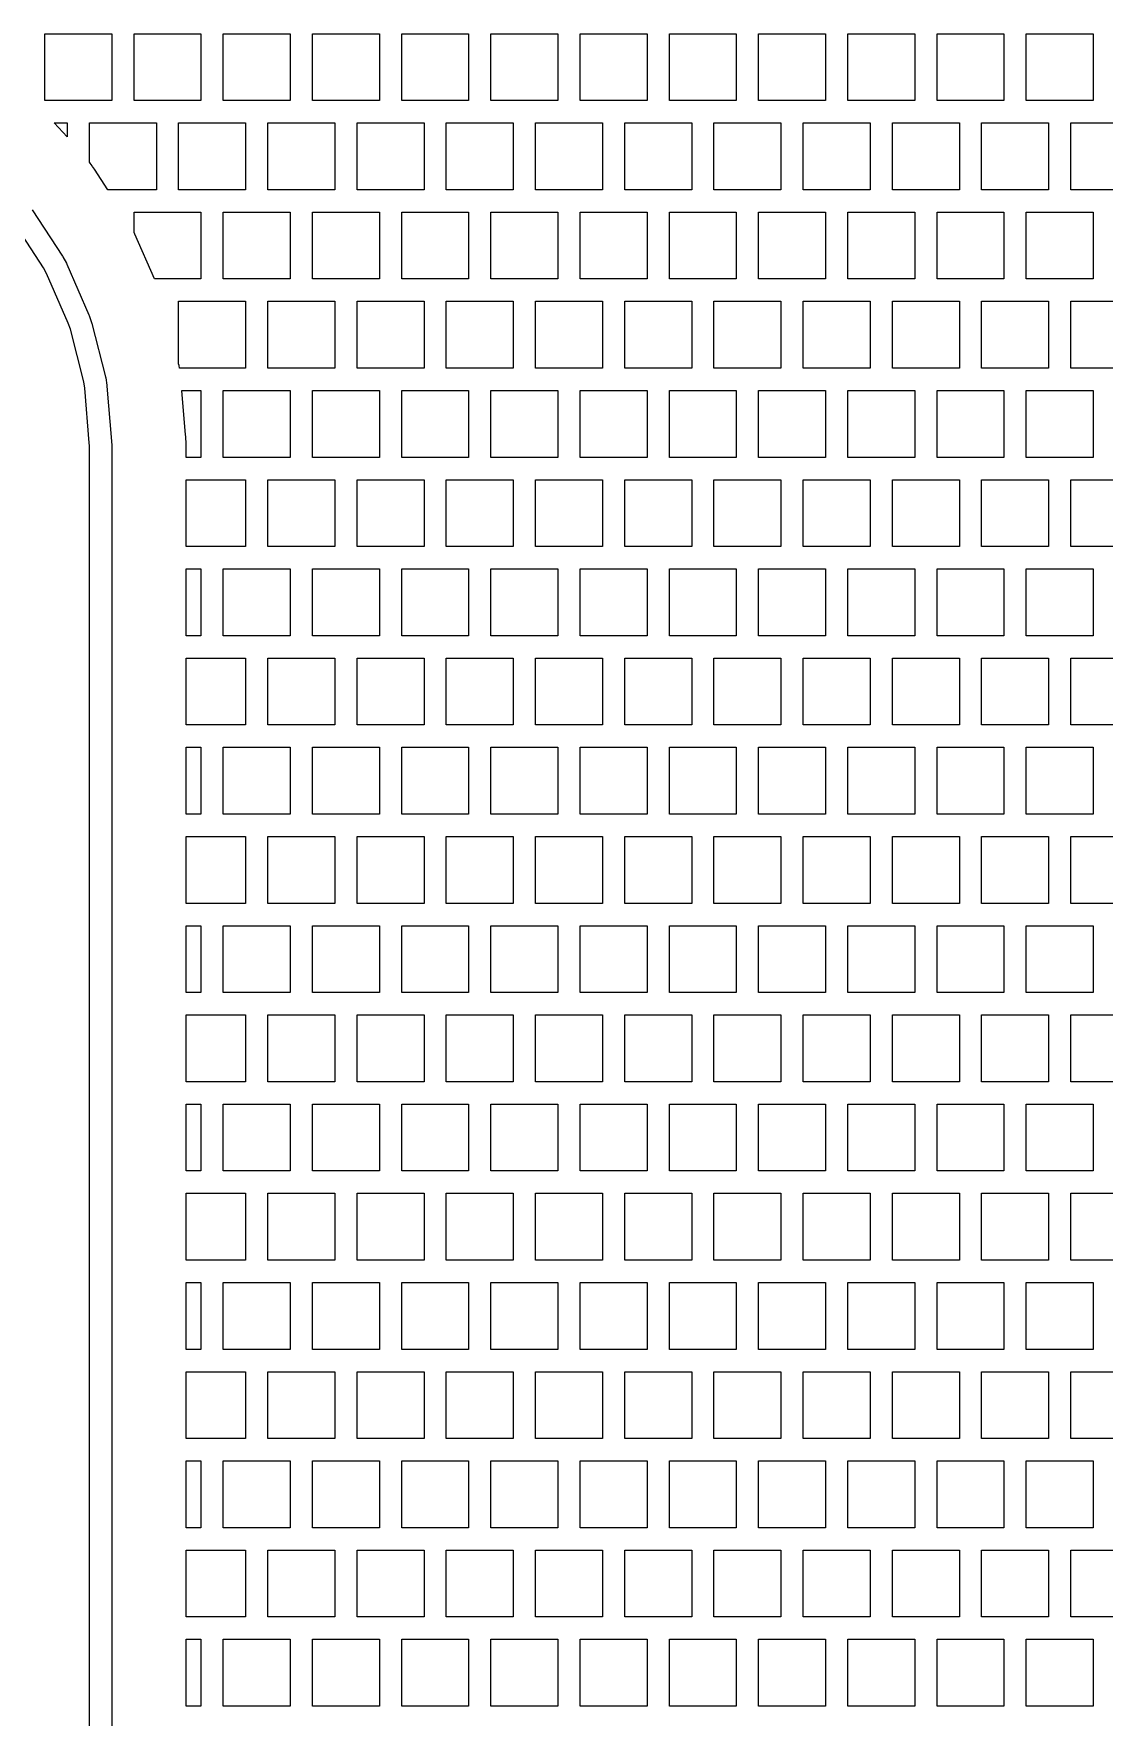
# Model space of a CAD drawing. Header units: metres. Extents: x 32 to 1978, y 32 to 1968.
# Drawn here: x 1010 to 1250, y 1590 to 1967.5 of the extents above; entities that cross this region are included whole.
import ezdxf

# ---------------------------------------------------------------- set-up
doc = ezdxf.new("R2010")
doc.units = ezdxf.units.M

msp = doc.modelspace()

# ---------------------------------------------------------------- linework, layer by layer
for points in [[(1012.5, 1952.5), (1012.5, 1967.5), (1027.5, 1967.5), (1027.5, 1952.5), (1012.5, 1952.5), (1012.5, 1952.5)], [(1032.5, 1952.5), (1032.5, 1967.5), (1047.5, 1967.5), (1047.5, 1952.5), (1032.5, 1952.5), (1032.5, 1952.5)], [(1052.5, 1952.5), (1052.5, 1967.5), (1067.5, 1967.5), (1067.5, 1952.5), (1052.5, 1952.5), (1052.5, 1952.5)], [(1072.5, 1952.5), (1072.5, 1967.5), (1087.5, 1967.5), (1087.5, 1952.5), (1072.5, 1952.5), (1072.5, 1952.5)], [(1092.5, 1952.5), (1092.5, 1967.5), (1107.5, 1967.5), (1107.5, 1952.5), (1092.5, 1952.5), (1092.5, 1952.5)], [(1112.5, 1952.5), (1112.5, 1967.5), (1127.5, 1967.5), (1127.5, 1952.5), (1112.5, 1952.5), (1112.5, 1952.5)], [(1132.5, 1952.5), (1132.5, 1967.5), (1147.5, 1967.5), (1147.5, 1952.5), (1132.5, 1952.5), (1132.5, 1952.5)], [(1152.5, 1952.5), (1152.5, 1967.5), (1167.5, 1967.5), (1167.5, 1952.5), (1152.5, 1952.5), (1152.5, 1952.5)], [(1172.5, 1952.5), (1172.5, 1967.5), (1187.5, 1967.5), (1187.5, 1952.5), (1172.5, 1952.5), (1172.5, 1952.5)], [(1192.5, 1952.5), (1192.5, 1967.5), (1207.5, 1967.5), (1207.5, 1952.5), (1192.5, 1952.5), (1192.5, 1952.5)], [(1212.5, 1952.5), (1212.5, 1967.5), (1227.5, 1967.5), (1227.5, 1952.5), (1212.5, 1952.5), (1212.5, 1952.5)], [(1232.5, 1952.5), (1232.5, 1967.5), (1247.5, 1967.5), (1247.5, 1952.5), (1232.5, 1952.5), (1232.5, 1952.5)], [(1014.61, 1947.5), (1017.5, 1947.5), (1017.5, 1944.36), (1014.61, 1947.5), (1014.61, 1947.5)], [(1022.5, 1938.66), (1022.5, 1947.5), (1037.5, 1947.5), (1037.5, 1932.5), (1026.63, 1932.5), (1023.6, 1937.14), (1023.21, 1937.71), (1023.09, 1937.88), (1022.68, 1938.43), (1022.5, 1938.66), (1022.5, 1938.66)], [(1042.5, 1932.5), (1042.5, 1947.5), (1057.5, 1947.5), (1057.5, 1932.5), (1042.5, 1932.5), (1042.5, 1932.5)], [(1062.5, 1932.5), (1062.5, 1947.5), (1077.5, 1947.5), (1077.5, 1932.5), (1062.5, 1932.5), (1062.5, 1932.5)], [(1082.5, 1932.5), (1082.5, 1947.5), (1097.5, 1947.5), (1097.5, 1932.5), (1082.5, 1932.5), (1082.5, 1932.5)], [(1102.5, 1932.5), (1102.5, 1947.5), (1117.5, 1947.5), (1117.5, 1932.5), (1102.5, 1932.5), (1102.5, 1932.5)], [(1122.5, 1932.5), (1122.5, 1947.5), (1137.5, 1947.5), (1137.5, 1932.5), (1122.5, 1932.5), (1122.5, 1932.5)], [(1142.5, 1932.5), (1142.5, 1947.5), (1157.5, 1947.5), (1157.5, 1932.5), (1142.5, 1932.5), (1142.5, 1932.5)], [(1162.5, 1932.5), (1162.5, 1947.5), (1177.5, 1947.5), (1177.5, 1932.5), (1162.5, 1932.5), (1162.5, 1932.5)], [(1182.5, 1932.5), (1182.5, 1947.5), (1197.5, 1947.5), (1197.5, 1932.5), (1182.5, 1932.5), (1182.5, 1932.5)], [(1202.5, 1932.5), (1202.5, 1947.5), (1217.5, 1947.5), (1217.5, 1932.5), (1202.5, 1932.5), (1202.5, 1932.5)], [(1222.5, 1932.5), (1222.5, 1947.5), (1237.5, 1947.5), (1237.5, 1932.5), (1222.5, 1932.5), (1222.5, 1932.5)], [(1242.5, 1932.5), (1242.5, 1947.5), (1257.5, 1947.5), (1257.5, 1932.5), (1242.5, 1932.5), (1242.5, 1932.5)], [(1009.65, 1928.02), (1016.43, 1917.65), (1016.53, 1917.48), (1017.32, 1916.02), (1017.41, 1915.84), (1022.38, 1904.49), (1022.46, 1904.3), (1022.99, 1902.74), (1023.05, 1902.54), (1026.09, 1890.53), (1026.14, 1890.33), (1026.41, 1888.7), (1026.43, 1888.5), (1027.46, 1876.15), (1027.46, 1876.05), (1027.5, 1875.22), (1027.5, 1875.12), (1027.5, 408)], [(1032.5, 1922.9), (1032.5, 1927.5), (1047.5, 1927.5), (1047.5, 1912.5), (1037.07, 1912.5), (1032.67, 1922.53), (1032.5, 1922.9), (1032.5, 1922.9)], [(1052.5, 1912.5), (1052.5, 1927.5), (1067.5, 1927.5), (1067.5, 1912.5), (1052.5, 1912.5), (1052.5, 1912.5)], [(1072.5, 1912.5), (1072.5, 1927.5), (1087.5, 1927.5), (1087.5, 1912.5), (1072.5, 1912.5), (1072.5, 1912.5)], [(1092.5, 1912.5), (1092.5, 1927.5), (1107.5, 1927.5), (1107.5, 1912.5), (1092.5, 1912.5), (1092.5, 1912.5)], [(1112.5, 1912.5), (1112.5, 1927.5), (1127.5, 1927.5), (1127.5, 1912.5), (1112.5, 1912.5), (1112.5, 1912.5)], [(1132.5, 1912.5), (1132.5, 1927.5), (1147.5, 1927.5), (1147.5, 1912.5), (1132.5, 1912.5), (1132.5, 1912.5)], [(1152.5, 1912.5), (1152.5, 1927.5), (1167.5, 1927.5), (1167.5, 1912.5), (1152.5, 1912.5), (1152.5, 1912.5)], [(1172.5, 1912.5), (1172.5, 1927.5), (1187.5, 1927.5), (1187.5, 1912.5), (1172.5, 1912.5), (1172.5, 1912.5)], [(1192.5, 1912.5), (1192.5, 1927.5), (1207.5, 1927.5), (1207.5, 1912.5), (1192.5, 1912.5), (1192.5, 1912.5)], [(1212.5, 1912.5), (1212.5, 1927.5), (1227.5, 1927.5), (1227.5, 1912.5), (1212.5, 1912.5), (1212.5, 1912.5)], [(1232.5, 1912.5), (1232.5, 1927.5), (1247.5, 1927.5), (1247.5, 1912.5), (1232.5, 1912.5), (1232.5, 1912.5)], [(1022.5, 408), (1022.5, 1875.07), (1022.47, 1875.79), (1021.46, 1887.98), (1021.22, 1889.41), (1018.23, 1901.21), (1017.76, 1902.58), (1012.87, 1913.73), (1012.18, 1915), (1005.52, 1925.2)], [(1042.5, 1893.48), (1042.5, 1907.5), (1057.5, 1907.5), (1057.5, 1892.5), (1042.67, 1892.5), (1042.58, 1893.07), (1042.5, 1893.48), (1042.5, 1893.48)], [(1062.5, 1892.5), (1062.5, 1907.5), (1077.5, 1907.5), (1077.5, 1892.5), (1062.5, 1892.5), (1062.5, 1892.5)], [(1082.5, 1892.5), (1082.5, 1907.5), (1097.5, 1907.5), (1097.5, 1892.5), (1082.5, 1892.5), (1082.5, 1892.5)], [(1102.5, 1892.5), (1102.5, 1907.5), (1117.5, 1907.5), (1117.5, 1892.5), (1102.5, 1892.5), (1102.5, 1892.5)], [(1122.5, 1892.5), (1122.5, 1907.5), (1137.5, 1907.5), (1137.5, 1892.5), (1122.5, 1892.5), (1122.5, 1892.5)], [(1142.5, 1892.5), (1142.5, 1907.5), (1157.5, 1907.5), (1157.5, 1892.5), (1142.5, 1892.5), (1142.5, 1892.5)], [(1162.5, 1892.5), (1162.5, 1907.5), (1177.5, 1907.5), (1177.5, 1892.5), (1162.5, 1892.5), (1162.5, 1892.5)], [(1182.5, 1892.5), (1182.5, 1907.5), (1197.5, 1907.5), (1197.5, 1892.5), (1182.5, 1892.5), (1182.5, 1892.5)], [(1202.5, 1892.5), (1202.5, 1907.5), (1217.5, 1907.5), (1217.5, 1892.5), (1202.5, 1892.5), (1202.5, 1892.5)], [(1222.5, 1892.5), (1222.5, 1907.5), (1237.5, 1907.5), (1237.5, 1892.5), (1222.5, 1892.5), (1222.5, 1892.5)], [(1242.5, 1892.5), (1242.5, 1907.5), (1257.5, 1907.5), (1257.5, 1892.5), (1242.5, 1892.5), (1242.5, 1892.5)], [(1043.24, 1887.5), (1047.5, 1887.5), (1047.5, 1872.5), (1044.17, 1872.5), (1044.17, 1875.12), (1044.16, 1875.46), (1044.16, 1875.57), (1044.15, 1875.91), (1044.12, 1876.74), (1044.1, 1877.08), (1044.09, 1877.19), (1044.07, 1877.53), (1043.24, 1887.5), (1043.24, 1887.5)], [(1052.5, 1872.5), (1052.5, 1887.5), (1067.5, 1887.5), (1067.5, 1872.5), (1052.5, 1872.5), (1052.5, 1872.5)], [(1072.5, 1872.5), (1072.5, 1887.5), (1087.5, 1887.5), (1087.5, 1872.5), (1072.5, 1872.5), (1072.5, 1872.5)], [(1092.5, 1872.5), (1092.5, 1887.5), (1107.5, 1887.5), (1107.5, 1872.5), (1092.5, 1872.5), (1092.5, 1872.5)], [(1112.5, 1872.5), (1112.5, 1887.5), (1127.5, 1887.5), (1127.5, 1872.5), (1112.5, 1872.5), (1112.5, 1872.5)], [(1132.5, 1872.5), (1132.5, 1887.5), (1147.5, 1887.5), (1147.5, 1872.5), (1132.5, 1872.5), (1132.5, 1872.5)], [(1152.5, 1872.5), (1152.5, 1887.5), (1167.5, 1887.5), (1167.5, 1872.5), (1152.5, 1872.5), (1152.5, 1872.5)], [(1172.5, 1872.5), (1172.5, 1887.5), (1187.5, 1887.5), (1187.5, 1872.5), (1172.5, 1872.5), (1172.5, 1872.5)], [(1192.5, 1872.5), (1192.5, 1887.5), (1207.5, 1887.5), (1207.5, 1872.5), (1192.5, 1872.5), (1192.5, 1872.5)], [(1212.5, 1872.5), (1212.5, 1887.5), (1227.5, 1887.5), (1227.5, 1872.5), (1212.5, 1872.5), (1212.5, 1872.5)], [(1232.5, 1872.5), (1232.5, 1887.5), (1247.5, 1887.5), (1247.5, 1872.5), (1232.5, 1872.5), (1232.5, 1872.5)], [(1044.17, 1867.5), (1057.5, 1867.5), (1057.5, 1852.5), (1044.17, 1852.5), (1044.17, 1867.5), (1044.17, 1867.5)], [(1062.5, 1852.5), (1062.5, 1867.5), (1077.5, 1867.5), (1077.5, 1852.5), (1062.5, 1852.5), (1062.5, 1852.5)], [(1082.5, 1852.5), (1082.5, 1867.5), (1097.5, 1867.5), (1097.5, 1852.5), (1082.5, 1852.5), (1082.5, 1852.5)], [(1102.5, 1852.5), (1102.5, 1867.5), (1117.5, 1867.5), (1117.5, 1852.5), (1102.5, 1852.5), (1102.5, 1852.5)], [(1122.5, 1852.5), (1122.5, 1867.5), (1137.5, 1867.5), (1137.5, 1852.5), (1122.5, 1852.5), (1122.5, 1852.5)], [(1142.5, 1852.5), (1142.5, 1867.5), (1157.5, 1867.5), (1157.5, 1852.5), (1142.5, 1852.5), (1142.5, 1852.5)], [(1162.5, 1852.5), (1162.5, 1867.5), (1177.5, 1867.5), (1177.5, 1852.5), (1162.5, 1852.5), (1162.5, 1852.5)], [(1182.5, 1852.5), (1182.5, 1867.5), (1197.5, 1867.5), (1197.5, 1852.5), (1182.5, 1852.5), (1182.5, 1852.5)], [(1202.5, 1852.5), (1202.5, 1867.5), (1217.5, 1867.5), (1217.5, 1852.5), (1202.5, 1852.5), (1202.5, 1852.5)], [(1222.5, 1852.5), (1222.5, 1867.5), (1237.5, 1867.5), (1237.5, 1852.5), (1222.5, 1852.5), (1222.5, 1852.5)], [(1242.5, 1852.5), (1242.5, 1867.5), (1257.5, 1867.5), (1257.5, 1852.5), (1242.5, 1852.5), (1242.5, 1852.5)], [(1044.17, 1847.5), (1047.5, 1847.5), (1047.5, 1832.5), (1044.17, 1832.5), (1044.17, 1847.5), (1044.17, 1847.5)], [(1052.5, 1832.5), (1052.5, 1847.5), (1067.5, 1847.5), (1067.5, 1832.5), (1052.5, 1832.5), (1052.5, 1832.5)], [(1072.5, 1832.5), (1072.5, 1847.5), (1087.5, 1847.5), (1087.5, 1832.5), (1072.5, 1832.5), (1072.5, 1832.5)], [(1092.5, 1832.5), (1092.5, 1847.5), (1107.5, 1847.5), (1107.5, 1832.5), (1092.5, 1832.5), (1092.5, 1832.5)], [(1112.5, 1832.5), (1112.5, 1847.5), (1127.5, 1847.5), (1127.5, 1832.5), (1112.5, 1832.5), (1112.5, 1832.5)], [(1132.5, 1832.5), (1132.5, 1847.5), (1147.5, 1847.5), (1147.5, 1832.5), (1132.5, 1832.5), (1132.5, 1832.5)], [(1152.5, 1832.5), (1152.5, 1847.5), (1167.5, 1847.5), (1167.5, 1832.5), (1152.5, 1832.5), (1152.5, 1832.5)], [(1172.5, 1832.5), (1172.5, 1847.5), (1187.5, 1847.5), (1187.5, 1832.5), (1172.5, 1832.5), (1172.5, 1832.5)], [(1192.5, 1832.5), (1192.5, 1847.5), (1207.5, 1847.5), (1207.5, 1832.5), (1192.5, 1832.5), (1192.5, 1832.5)], [(1212.5, 1832.5), (1212.5, 1847.5), (1227.5, 1847.5), (1227.5, 1832.5), (1212.5, 1832.5), (1212.5, 1832.5)], [(1232.5, 1832.5), (1232.5, 1847.5), (1247.5, 1847.5), (1247.5, 1832.5), (1232.5, 1832.5), (1232.5, 1832.5)], [(1044.17, 1827.5), (1057.5, 1827.5), (1057.5, 1812.5), (1044.17, 1812.5), (1044.17, 1827.5), (1044.17, 1827.5)], [(1062.5, 1812.5), (1062.5, 1827.5), (1077.5, 1827.5), (1077.5, 1812.5), (1062.5, 1812.5), (1062.5, 1812.5)], [(1082.5, 1812.5), (1082.5, 1827.5), (1097.5, 1827.5), (1097.5, 1812.5), (1082.5, 1812.5), (1082.5, 1812.5)], [(1102.5, 1812.5), (1102.5, 1827.5), (1117.5, 1827.5), (1117.5, 1812.5), (1102.5, 1812.5), (1102.5, 1812.5)], [(1122.5, 1812.5), (1122.5, 1827.5), (1137.5, 1827.5), (1137.5, 1812.5), (1122.5, 1812.5), (1122.5, 1812.5)], [(1142.5, 1812.5), (1142.5, 1827.5), (1157.5, 1827.5), (1157.5, 1812.5), (1142.5, 1812.5), (1142.5, 1812.5)], [(1162.5, 1812.5), (1162.5, 1827.5), (1177.5, 1827.5), (1177.5, 1812.5), (1162.5, 1812.5), (1162.5, 1812.5)], [(1182.5, 1812.5), (1182.5, 1827.5), (1197.5, 1827.5), (1197.5, 1812.5), (1182.5, 1812.5), (1182.5, 1812.5)], [(1202.5, 1812.5), (1202.5, 1827.5), (1217.5, 1827.5), (1217.5, 1812.5), (1202.5, 1812.5), (1202.5, 1812.5)], [(1222.5, 1812.5), (1222.5, 1827.5), (1237.5, 1827.5), (1237.5, 1812.5), (1222.5, 1812.5), (1222.5, 1812.5)], [(1242.5, 1812.5), (1242.5, 1827.5), (1257.5, 1827.5), (1257.5, 1812.5), (1242.5, 1812.5), (1242.5, 1812.5)], [(1044.17, 1807.5), (1047.5, 1807.5), (1047.5, 1792.5), (1044.17, 1792.5), (1044.17, 1807.5), (1044.17, 1807.5)], [(1052.5, 1792.5), (1052.5, 1807.5), (1067.5, 1807.5), (1067.5, 1792.5), (1052.5, 1792.5), (1052.5, 1792.5)], [(1072.5, 1792.5), (1072.5, 1807.5), (1087.5, 1807.5), (1087.5, 1792.5), (1072.5, 1792.5), (1072.5, 1792.5)], [(1092.5, 1792.5), (1092.5, 1807.5), (1107.5, 1807.5), (1107.5, 1792.5), (1092.5, 1792.5), (1092.5, 1792.5)], [(1112.5, 1792.5), (1112.5, 1807.5), (1127.5, 1807.5), (1127.5, 1792.5), (1112.5, 1792.5), (1112.5, 1792.5)], [(1132.5, 1792.5), (1132.5, 1807.5), (1147.5, 1807.5), (1147.5, 1792.5), (1132.5, 1792.5), (1132.5, 1792.5)], [(1152.5, 1792.5), (1152.5, 1807.5), (1167.5, 1807.5), (1167.5, 1792.5), (1152.5, 1792.5), (1152.5, 1792.5)], [(1172.5, 1792.5), (1172.5, 1807.5), (1187.5, 1807.5), (1187.5, 1792.5), (1172.5, 1792.5), (1172.5, 1792.5)], [(1192.5, 1792.5), (1192.5, 1807.5), (1207.5, 1807.5), (1207.5, 1792.5), (1192.5, 1792.5), (1192.5, 1792.5)], [(1212.5, 1792.5), (1212.5, 1807.5), (1227.5, 1807.5), (1227.5, 1792.5), (1212.5, 1792.5), (1212.5, 1792.5)], [(1232.5, 1792.5), (1232.5, 1807.5), (1247.5, 1807.5), (1247.5, 1792.5), (1232.5, 1792.5), (1232.5, 1792.5)], [(1044.17, 1787.5), (1057.5, 1787.5), (1057.5, 1772.5), (1044.17, 1772.5), (1044.17, 1787.5), (1044.17, 1787.5)], [(1062.5, 1772.5), (1062.5, 1787.5), (1077.5, 1787.5), (1077.5, 1772.5), (1062.5, 1772.5), (1062.5, 1772.5)], [(1082.5, 1772.5), (1082.5, 1787.5), (1097.5, 1787.5), (1097.5, 1772.5), (1082.5, 1772.5), (1082.5, 1772.5)], [(1102.5, 1772.5), (1102.5, 1787.5), (1117.5, 1787.5), (1117.5, 1772.5), (1102.5, 1772.5), (1102.5, 1772.5)], [(1122.5, 1772.5), (1122.5, 1787.5), (1137.5, 1787.5), (1137.5, 1772.5), (1122.5, 1772.5), (1122.5, 1772.5)], [(1142.5, 1772.5), (1142.5, 1787.5), (1157.5, 1787.5), (1157.5, 1772.5), (1142.5, 1772.5), (1142.5, 1772.5)], [(1162.5, 1772.5), (1162.5, 1787.5), (1177.5, 1787.5), (1177.5, 1772.5), (1162.5, 1772.5), (1162.5, 1772.5)], [(1182.5, 1772.5), (1182.5, 1787.5), (1197.5, 1787.5), (1197.5, 1772.5), (1182.5, 1772.5), (1182.5, 1772.5)], [(1202.5, 1772.5), (1202.5, 1787.5), (1217.5, 1787.5), (1217.5, 1772.5), (1202.5, 1772.5), (1202.5, 1772.5)], [(1222.5, 1772.5), (1222.5, 1787.5), (1237.5, 1787.5), (1237.5, 1772.5), (1222.5, 1772.5), (1222.5, 1772.5)], [(1242.5, 1772.5), (1242.5, 1787.5), (1257.5, 1787.5), (1257.5, 1772.5), (1242.5, 1772.5), (1242.5, 1772.5)], [(1044.17, 1767.5), (1047.5, 1767.5), (1047.5, 1752.5), (1044.17, 1752.5), (1044.17, 1767.5), (1044.17, 1767.5)], [(1052.5, 1752.5), (1052.5, 1767.5), (1067.5, 1767.5), (1067.5, 1752.5), (1052.5, 1752.5), (1052.5, 1752.5)], [(1072.5, 1752.5), (1072.5, 1767.5), (1087.5, 1767.5), (1087.5, 1752.5), (1072.5, 1752.5), (1072.5, 1752.5)], [(1092.5, 1752.5), (1092.5, 1767.5), (1107.5, 1767.5), (1107.5, 1752.5), (1092.5, 1752.5), (1092.5, 1752.5)], [(1112.5, 1752.5), (1112.5, 1767.5), (1127.5, 1767.5), (1127.5, 1752.5), (1112.5, 1752.5), (1112.5, 1752.5)], [(1132.5, 1752.5), (1132.5, 1767.5), (1147.5, 1767.5), (1147.5, 1752.5), (1132.5, 1752.5), (1132.5, 1752.5)], [(1152.5, 1752.5), (1152.5, 1767.5), (1167.5, 1767.5), (1167.5, 1752.5), (1152.5, 1752.5), (1152.5, 1752.5)], [(1172.5, 1752.5), (1172.5, 1767.5), (1187.5, 1767.5), (1187.5, 1752.5), (1172.5, 1752.5), (1172.5, 1752.5)], [(1192.5, 1752.5), (1192.5, 1767.5), (1207.5, 1767.5), (1207.5, 1752.5), (1192.5, 1752.5), (1192.5, 1752.5)], [(1212.5, 1752.5), (1212.5, 1767.5), (1227.5, 1767.5), (1227.5, 1752.5), (1212.5, 1752.5), (1212.5, 1752.5)], [(1232.5, 1752.5), (1232.5, 1767.5), (1247.5, 1767.5), (1247.5, 1752.5), (1232.5, 1752.5), (1232.5, 1752.5)], [(1044.17, 1747.5), (1057.5, 1747.5), (1057.5, 1732.5), (1044.17, 1732.5), (1044.17, 1747.5), (1044.17, 1747.5)], [(1062.5, 1732.5), (1062.5, 1747.5), (1077.5, 1747.5), (1077.5, 1732.5), (1062.5, 1732.5), (1062.5, 1732.5)], [(1082.5, 1732.5), (1082.5, 1747.5), (1097.5, 1747.5), (1097.5, 1732.5), (1082.5, 1732.5), (1082.5, 1732.5)], [(1102.5, 1732.5), (1102.5, 1747.5), (1117.5, 1747.5), (1117.5, 1732.5), (1102.5, 1732.5), (1102.5, 1732.5)], [(1122.5, 1732.5), (1122.5, 1747.5), (1137.5, 1747.5), (1137.5, 1732.5), (1122.5, 1732.5), (1122.5, 1732.5)], [(1142.5, 1732.5), (1142.5, 1747.5), (1157.5, 1747.5), (1157.5, 1732.5), (1142.5, 1732.5), (1142.5, 1732.5)], [(1162.5, 1732.5), (1162.5, 1747.5), (1177.5, 1747.5), (1177.5, 1732.5), (1162.5, 1732.5), (1162.5, 1732.5)], [(1182.5, 1732.5), (1182.5, 1747.5), (1197.5, 1747.5), (1197.5, 1732.5), (1182.5, 1732.5), (1182.5, 1732.5)], [(1202.5, 1732.5), (1202.5, 1747.5), (1217.5, 1747.5), (1217.5, 1732.5), (1202.5, 1732.5), (1202.5, 1732.5)], [(1222.5, 1732.5), (1222.5, 1747.5), (1237.5, 1747.5), (1237.5, 1732.5), (1222.5, 1732.5), (1222.5, 1732.5)], [(1242.5, 1732.5), (1242.5, 1747.5), (1257.5, 1747.5), (1257.5, 1732.5), (1242.5, 1732.5), (1242.5, 1732.5)], [(1044.17, 1727.5), (1047.5, 1727.5), (1047.5, 1712.5), (1044.17, 1712.5), (1044.17, 1727.5), (1044.17, 1727.5)], [(1052.5, 1712.5), (1052.5, 1727.5), (1067.5, 1727.5), (1067.5, 1712.5), (1052.5, 1712.5), (1052.5, 1712.5)], [(1072.5, 1712.5), (1072.5, 1727.5), (1087.5, 1727.5), (1087.5, 1712.5), (1072.5, 1712.5), (1072.5, 1712.5)], [(1092.5, 1712.5), (1092.5, 1727.5), (1107.5, 1727.5), (1107.5, 1712.5), (1092.5, 1712.5), (1092.5, 1712.5)], [(1112.5, 1712.5), (1112.5, 1727.5), (1127.5, 1727.5), (1127.5, 1712.5), (1112.5, 1712.5), (1112.5, 1712.5)], [(1132.5, 1712.5), (1132.5, 1727.5), (1147.5, 1727.5), (1147.5, 1712.5), (1132.5, 1712.5), (1132.5, 1712.5)], [(1152.5, 1712.5), (1152.5, 1727.5), (1167.5, 1727.5), (1167.5, 1712.5), (1152.5, 1712.5), (1152.5, 1712.5)], [(1172.5, 1712.5), (1172.5, 1727.5), (1187.5, 1727.5), (1187.5, 1712.5), (1172.5, 1712.5), (1172.5, 1712.5)], [(1192.5, 1712.5), (1192.5, 1727.5), (1207.5, 1727.5), (1207.5, 1712.5), (1192.5, 1712.5), (1192.5, 1712.5)], [(1212.5, 1712.5), (1212.5, 1727.5), (1227.5, 1727.5), (1227.5, 1712.5), (1212.5, 1712.5), (1212.5, 1712.5)], [(1232.5, 1712.5), (1232.5, 1727.5), (1247.5, 1727.5), (1247.5, 1712.5), (1232.5, 1712.5), (1232.5, 1712.5)], [(1044.17, 1707.5), (1057.5, 1707.5), (1057.5, 1692.5), (1044.17, 1692.5), (1044.17, 1707.5), (1044.17, 1707.5)], [(1062.5, 1692.5), (1062.5, 1707.5), (1077.5, 1707.5), (1077.5, 1692.5), (1062.5, 1692.5), (1062.5, 1692.5)], [(1082.5, 1692.5), (1082.5, 1707.5), (1097.5, 1707.5), (1097.5, 1692.5), (1082.5, 1692.5), (1082.5, 1692.5)], [(1102.5, 1692.5), (1102.5, 1707.5), (1117.5, 1707.5), (1117.5, 1692.5), (1102.5, 1692.5), (1102.5, 1692.5)], [(1122.5, 1692.5), (1122.5, 1707.5), (1137.5, 1707.5), (1137.5, 1692.5), (1122.5, 1692.5), (1122.5, 1692.5)], [(1142.5, 1692.5), (1142.5, 1707.5), (1157.5, 1707.5), (1157.5, 1692.5), (1142.5, 1692.5), (1142.5, 1692.5)], [(1162.5, 1692.5), (1162.5, 1707.5), (1177.5, 1707.5), (1177.5, 1692.5), (1162.5, 1692.5), (1162.5, 1692.5)], [(1182.5, 1692.5), (1182.5, 1707.5), (1197.5, 1707.5), (1197.5, 1692.5), (1182.5, 1692.5), (1182.5, 1692.5)], [(1202.5, 1692.5), (1202.5, 1707.5), (1217.5, 1707.5), (1217.5, 1692.5), (1202.5, 1692.5), (1202.5, 1692.5)], [(1222.5, 1692.5), (1222.5, 1707.5), (1237.5, 1707.5), (1237.5, 1692.5), (1222.5, 1692.5), (1222.5, 1692.5)], [(1242.5, 1692.5), (1242.5, 1707.5), (1257.5, 1707.5), (1257.5, 1692.5), (1242.5, 1692.5), (1242.5, 1692.5)], [(1044.17, 1687.5), (1047.5, 1687.5), (1047.5, 1672.5), (1044.17, 1672.5), (1044.17, 1687.5), (1044.17, 1687.5)], [(1052.5, 1672.5), (1052.5, 1687.5), (1067.5, 1687.5), (1067.5, 1672.5), (1052.5, 1672.5), (1052.5, 1672.5)], [(1072.5, 1672.5), (1072.5, 1687.5), (1087.5, 1687.5), (1087.5, 1672.5), (1072.5, 1672.5), (1072.5, 1672.5)], [(1092.5, 1672.5), (1092.5, 1687.5), (1107.5, 1687.5), (1107.5, 1672.5), (1092.5, 1672.5), (1092.5, 1672.5)], [(1112.5, 1672.5), (1112.5, 1687.5), (1127.5, 1687.5), (1127.5, 1672.5), (1112.5, 1672.5), (1112.5, 1672.5)], [(1132.5, 1672.5), (1132.5, 1687.5), (1147.5, 1687.5), (1147.5, 1672.5), (1132.5, 1672.5), (1132.5, 1672.5)], [(1152.5, 1672.5), (1152.5, 1687.5), (1167.5, 1687.5), (1167.5, 1672.5), (1152.5, 1672.5), (1152.5, 1672.5)], [(1172.5, 1672.5), (1172.5, 1687.5), (1187.5, 1687.5), (1187.5, 1672.5), (1172.5, 1672.5), (1172.5, 1672.5)], [(1192.5, 1672.5), (1192.5, 1687.5), (1207.5, 1687.5), (1207.5, 1672.5), (1192.5, 1672.5), (1192.5, 1672.5)], [(1212.5, 1672.5), (1212.5, 1687.5), (1227.5, 1687.5), (1227.5, 1672.5), (1212.5, 1672.5), (1212.5, 1672.5)], [(1232.5, 1672.5), (1232.5, 1687.5), (1247.5, 1687.5), (1247.5, 1672.5), (1232.5, 1672.5), (1232.5, 1672.5)], [(1044.17, 1667.5), (1057.5, 1667.5), (1057.5, 1652.5), (1044.17, 1652.5), (1044.17, 1667.5), (1044.17, 1667.5)], [(1062.5, 1652.5), (1062.5, 1667.5), (1077.5, 1667.5), (1077.5, 1652.5), (1062.5, 1652.5), (1062.5, 1652.5)], [(1082.5, 1652.5), (1082.5, 1667.5), (1097.5, 1667.5), (1097.5, 1652.5), (1082.5, 1652.5), (1082.5, 1652.5)], [(1102.5, 1652.5), (1102.5, 1667.5), (1117.5, 1667.5), (1117.5, 1652.5), (1102.5, 1652.5), (1102.5, 1652.5)], [(1122.5, 1652.5), (1122.5, 1667.5), (1137.5, 1667.5), (1137.5, 1652.5), (1122.5, 1652.5), (1122.5, 1652.5)], [(1142.5, 1652.5), (1142.5, 1667.5), (1157.5, 1667.5), (1157.5, 1652.5), (1142.5, 1652.5), (1142.5, 1652.5)], [(1162.5, 1652.5), (1162.5, 1667.5), (1177.5, 1667.5), (1177.5, 1652.5), (1162.5, 1652.5), (1162.5, 1652.5)], [(1182.5, 1652.5), (1182.5, 1667.5), (1197.5, 1667.5), (1197.5, 1652.5), (1182.5, 1652.5), (1182.5, 1652.5)], [(1202.5, 1652.5), (1202.5, 1667.5), (1217.5, 1667.5), (1217.5, 1652.5), (1202.5, 1652.5), (1202.5, 1652.5)], [(1222.5, 1652.5), (1222.5, 1667.5), (1237.5, 1667.5), (1237.5, 1652.5), (1222.5, 1652.5), (1222.5, 1652.5)], [(1242.5, 1652.5), (1242.5, 1667.5), (1257.5, 1667.5), (1257.5, 1652.5), (1242.5, 1652.5), (1242.5, 1652.5)], [(1044.17, 1647.5), (1047.5, 1647.5), (1047.5, 1632.5), (1044.17, 1632.5), (1044.17, 1647.5), (1044.17, 1647.5)], [(1052.5, 1632.5), (1052.5, 1647.5), (1067.5, 1647.5), (1067.5, 1632.5), (1052.5, 1632.5), (1052.5, 1632.5)], [(1072.5, 1632.5), (1072.5, 1647.5), (1087.5, 1647.5), (1087.5, 1632.5), (1072.5, 1632.5), (1072.5, 1632.5)], [(1092.5, 1632.5), (1092.5, 1647.5), (1107.5, 1647.5), (1107.5, 1632.5), (1092.5, 1632.5), (1092.5, 1632.5)], [(1112.5, 1632.5), (1112.5, 1647.5), (1127.5, 1647.5), (1127.5, 1632.5), (1112.5, 1632.5), (1112.5, 1632.5)], [(1132.5, 1632.5), (1132.5, 1647.5), (1147.5, 1647.5), (1147.5, 1632.5), (1132.5, 1632.5), (1132.5, 1632.5)], [(1152.5, 1632.5), (1152.5, 1647.5), (1167.5, 1647.5), (1167.5, 1632.5), (1152.5, 1632.5), (1152.5, 1632.5)], [(1172.5, 1632.5), (1172.5, 1647.5), (1187.5, 1647.5), (1187.5, 1632.5), (1172.5, 1632.5), (1172.5, 1632.5)], [(1192.5, 1632.5), (1192.5, 1647.5), (1207.5, 1647.5), (1207.5, 1632.5), (1192.5, 1632.5), (1192.5, 1632.5)], [(1212.5, 1632.5), (1212.5, 1647.5), (1227.5, 1647.5), (1227.5, 1632.5), (1212.5, 1632.5), (1212.5, 1632.5)], [(1232.5, 1632.5), (1232.5, 1647.5), (1247.5, 1647.5), (1247.5, 1632.5), (1232.5, 1632.5), (1232.5, 1632.5)], [(1044.17, 1627.5), (1057.5, 1627.5), (1057.5, 1612.5), (1044.17, 1612.5), (1044.17, 1627.5), (1044.17, 1627.5)], [(1062.5, 1612.5), (1062.5, 1627.5), (1077.5, 1627.5), (1077.5, 1612.5), (1062.5, 1612.5), (1062.5, 1612.5)], [(1082.5, 1612.5), (1082.5, 1627.5), (1097.5, 1627.5), (1097.5, 1612.5), (1082.5, 1612.5), (1082.5, 1612.5)], [(1102.5, 1612.5), (1102.5, 1627.5), (1117.5, 1627.5), (1117.5, 1612.5), (1102.5, 1612.5), (1102.5, 1612.5)], [(1122.5, 1612.5), (1122.5, 1627.5), (1137.5, 1627.5), (1137.5, 1612.5), (1122.5, 1612.5), (1122.5, 1612.5)], [(1142.5, 1612.5), (1142.5, 1627.5), (1157.5, 1627.5), (1157.5, 1612.5), (1142.5, 1612.5), (1142.5, 1612.5)], [(1162.5, 1612.5), (1162.5, 1627.5), (1177.5, 1627.5), (1177.5, 1612.5), (1162.5, 1612.5), (1162.5, 1612.5)], [(1182.5, 1612.5), (1182.5, 1627.5), (1197.5, 1627.5), (1197.5, 1612.5), (1182.5, 1612.5), (1182.5, 1612.5)], [(1202.5, 1612.5), (1202.5, 1627.5), (1217.5, 1627.5), (1217.5, 1612.5), (1202.5, 1612.5), (1202.5, 1612.5)], [(1222.5, 1612.5), (1222.5, 1627.5), (1237.5, 1627.5), (1237.5, 1612.5), (1222.5, 1612.5), (1222.5, 1612.5)], [(1242.5, 1612.5), (1242.5, 1627.5), (1257.5, 1627.5), (1257.5, 1612.5), (1242.5, 1612.5), (1242.5, 1612.5)], [(1044.17, 1607.5), (1047.5, 1607.5), (1047.5, 1592.5), (1044.17, 1592.5), (1044.17, 1607.5), (1044.17, 1607.5)], [(1052.5, 1592.5), (1052.5, 1607.5), (1067.5, 1607.5), (1067.5, 1592.5), (1052.5, 1592.5), (1052.5, 1592.5)], [(1072.5, 1592.5), (1072.5, 1607.5), (1087.5, 1607.5), (1087.5, 1592.5), (1072.5, 1592.5), (1072.5, 1592.5)], [(1092.5, 1592.5), (1092.5, 1607.5), (1107.5, 1607.5), (1107.5, 1592.5), (1092.5, 1592.5), (1092.5, 1592.5)], [(1112.5, 1592.5), (1112.5, 1607.5), (1127.5, 1607.5), (1127.5, 1592.5), (1112.5, 1592.5), (1112.5, 1592.5)], [(1132.5, 1592.5), (1132.5, 1607.5), (1147.5, 1607.5), (1147.5, 1592.5), (1132.5, 1592.5), (1132.5, 1592.5)], [(1152.5, 1592.5), (1152.5, 1607.5), (1167.5, 1607.5), (1167.5, 1592.5), (1152.5, 1592.5), (1152.5, 1592.5)], [(1172.5, 1592.5), (1172.5, 1607.5), (1187.5, 1607.5), (1187.5, 1592.5), (1172.5, 1592.5), (1172.5, 1592.5)], [(1192.5, 1592.5), (1192.5, 1607.5), (1207.5, 1607.5), (1207.5, 1592.5), (1192.5, 1592.5), (1192.5, 1592.5)], [(1212.5, 1592.5), (1212.5, 1607.5), (1227.5, 1607.5), (1227.5, 1592.5), (1212.5, 1592.5), (1212.5, 1592.5)], [(1232.5, 1592.5), (1232.5, 1607.5), (1247.5, 1607.5), (1247.5, 1592.5), (1232.5, 1592.5), (1232.5, 1592.5)]]:
    msp.add_lwpolyline(points)

doc.saveas('drawing.dxf')
